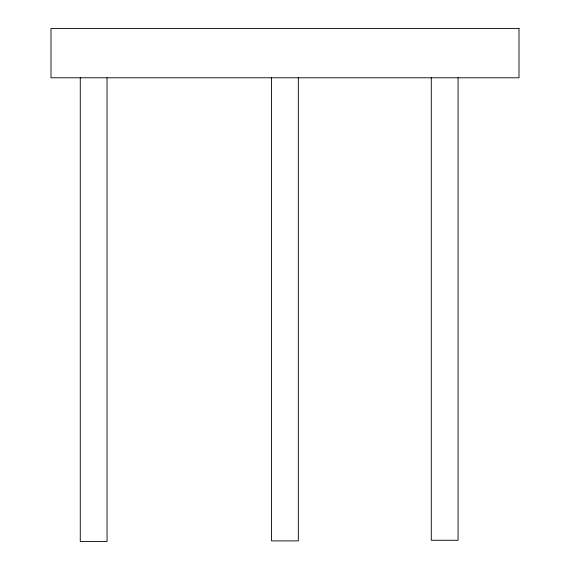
<?xml version="1.0" encoding="UTF-8"?>
<svg xmlns="http://www.w3.org/2000/svg" width="570" height="570" viewBox="0 0 570 570"><rect width="100%" height="100%" fill="white"/><g stroke="black" fill="none" stroke-linecap="round" stroke-linejoin="round"><path stroke-width="0.85" d="M458.066 77.791L458.066 540.282L431.291 540.282L431.291 77.791M298.331 77.791L298.331 540.894L271.555 540.894L271.555 77.791M107.046 77.791L107.046 541.5L80.27 541.5L80.27 77.791M518.999 28.5L51.001 28.5L51.001 77.791L518.999 77.791L518.999 28.5"/></g></svg>
